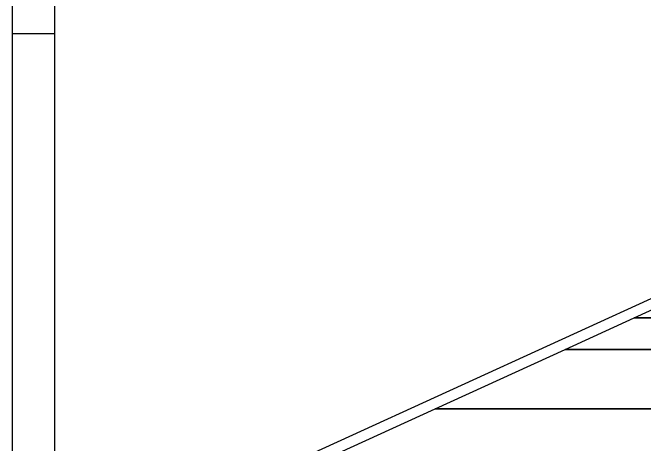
# Model space of a CAD drawing. Header units: millimetres. Extents: x 10 to 287, y 10 to 200.
# Drawn here: x 10 to 40, y 130.51 to 151 of the extents above; entities that cross this region are included whole.
import ezdxf

# ---------------------------------------------------------------- set-up
doc = ezdxf.new("R2010")
doc.units = ezdxf.units.MM
doc.layers.get('0').update_dxf_attribs({"linetype": 'CONTINUOUS'})

msp = doc.modelspace()

# ---------------------------------------------------------------- linework, layer by layer
at = {"color": 7}
for points in [[(10, 200.0072), (287.0022, 200.0072), (287.0022, 10), (10, 10)], [(12, 198.0072), (285.0022, 198.0072), (285.0022, 12), (12, 12)]]:
    msp.add_lwpolyline(points, close=True, dxfattribs=at)
for points in [[(10, 150.0072), (12, 150.0072)], [(46.7503, 140.3626), (20.0831, 128.1747)], [(46.1944, 136.5072), (39.5188, 136.5072), (44.9888, 139.0072)], [(43.6944, 135.0072), (36.2368, 135.0072), (39.5188, 136.5072), (46.1944, 136.5072)], [(82.468, 132.1891), (30.0707, 132.1891), (36.2368, 135.0072), (43.6944, 135.0072)], [(57.468, 129.1791), (23.4848, 129.1791), (30.0707, 132.1891), (82.468, 132.1891)]]:
    msp.add_lwpolyline(points, dxfattribs=at)

doc.saveas('drawing.dxf')
